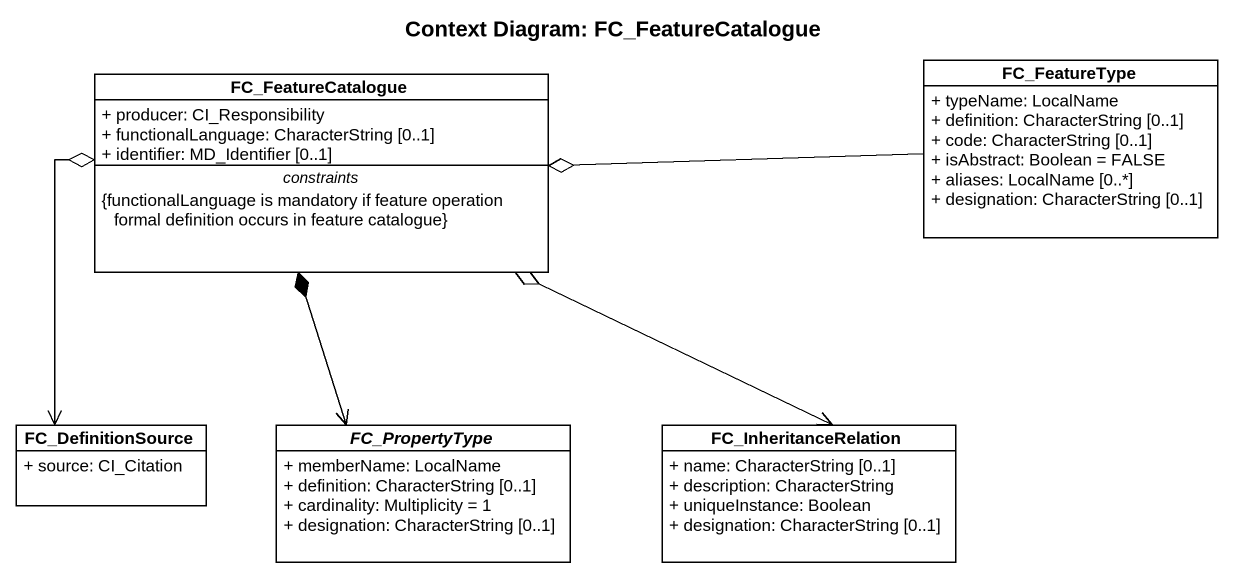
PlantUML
@startuml
title Context Diagram: FC_FeatureCatalogue
hide circle
hide empty members
skinparam classAttributeIconSize 0
class FC_FeatureType {
  + typeName: LocalName
  + definition: CharacterString [0..1]
  + code: CharacterString [0..1]
  + isAbstract: Boolean = FALSE
  + aliases: LocalName [0..*]
  + designation: CharacterString [0..1]
}
class FC_FeatureCatalogue {
  + producer: CI_Responsibility
  + functionalLanguage: CharacterString [0..1]
  + identifier: MD_Identifier [0..1]
  -- constraints --
  {functionalLanguage is mandatory if feature operation formal definition occurs in feature catalogue}
}
class FC_DefinitionSource {
  + source: CI_Citation
}
abstract class FC_PropertyType {
  + memberName: LocalName
  + definition: CharacterString [0..1]
  + cardinality: Multiplicity = 1
  + designation: CharacterString [0..1]
}
class FC_InheritanceRelation {
  + name: CharacterString [0..1]
  + description: CharacterString
  + uniqueInstance: Boolean
  + designation: CharacterString [0..1]
}
FC_FeatureType -left-o FC_FeatureCatalogue
FC_FeatureCatalogue o--> FC_DefinitionSource
FC_FeatureCatalogue *--> FC_PropertyType
FC_FeatureCatalogue o--> FC_InheritanceRelation
@enduml
